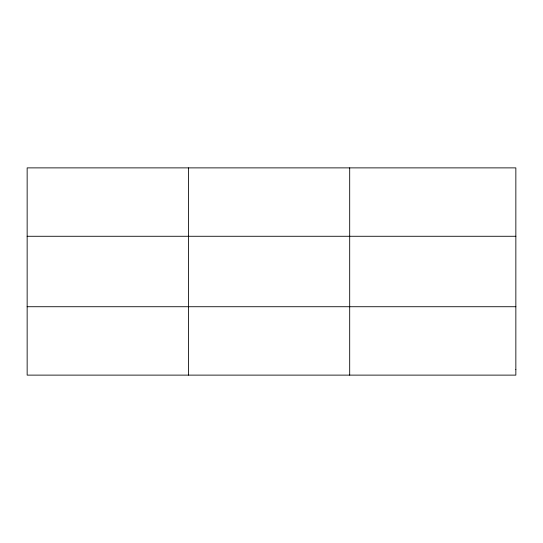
<?xml version="1.0" encoding="UTF-8"?>
<svg xmlns="http://www.w3.org/2000/svg" width="543" height="543" viewBox="0 0 543 543"><rect width="100%" height="100%" fill="white"/><g stroke="black" fill="none" stroke-linecap="round" stroke-linejoin="round"><path stroke-width="0.81" d="M188.421 167.882L188.421 375.118M349.692 167.882L349.692 375.118M27.15 236.273L515.85 236.273M27.15 306.727L515.85 306.727M515.85 369.416L515.85 375.118L27.15 375.118L27.15 167.882L515.85 167.882L515.85 369.416"/></g></svg>
